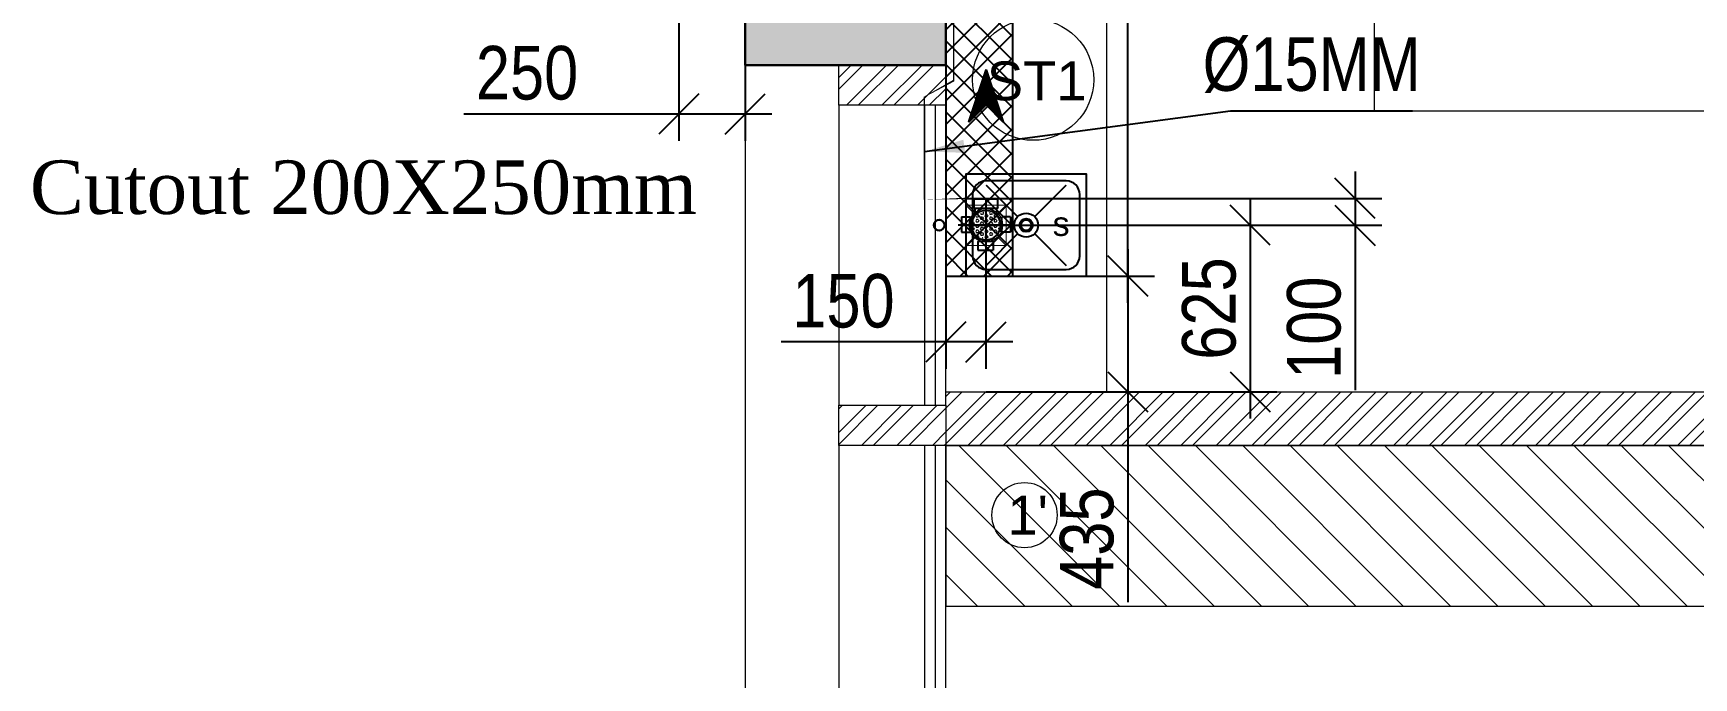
# Model space of a CAD drawing. Header units: inches. Extents: x 5899882 to 5988838, y -468923 to -96891.
# Drawn here: x 5955419 to 5961623, y -386169 to -383763 of the extents above; entities that cross this region are included whole.
import ezdxf

# ---------------------------------------------------------------- set-up
doc = ezdxf.new("R2010")
doc.units = ezdxf.units.IN
doc.header["$MEASUREMENT"] = 0
doc.linetypes.add('1', pattern=[0])
doc.layers.get('Defpoints').update_dxf_attribs({"color": 8})
for name, color, linetype in [('0- SLC ARCH LAYOUT', 7, 'Continuous'), ('0- SLC DIMENSION', 7, 'Continuous'), ('0- SLC HIDE BOX & CUTOUT', 6, 'Continuous'), ('0-SLC-40 MM Waste water pipe', 3, 'Continuous'), ('0-SLC-75MM WASTE PIPE', 6, 'Continuous'), ('0-SLC-DOMESTIC LINE', 5, 'DOMESTIC_LINE'), ('0-SLC-Multi nahani trap', 6, 'Continuous'), ('0-SLC-Raised portion', 1, 'Continuous'), ('0-SLC-Toilet fixture', 5, 'Continuous')]:
    doc.layers.add(name, color=color, linetype=linetype)
for name, color, linetype, lineweight in [('0-SLC-100 mm Multi nahani trap jali', 253, 'Continuous', 13), ('ARCL-HATCH-B', 8, 'Continuous', 5), ('ARLC-COL', 8, 'Continuous', 30), ('ARLC-DOOR-W', 8, 'Continuous', 5), ('ARLC-ELE0', 8, 'Continuous', 9), ('ARLC-EXIS.FURN', 8, 'Continuous', 9), ('ARLC-FUR (NOMN)', 8, 'Continuous', 9), ('ARLC-FURN', 8, 'Continuous', 9), ('ARLC-HATCH-C', 8, 'Continuous', 5), ('ARLC-SINK', 8, 'Continuous', 9), ('ARLC-WALL', 8, 'Continuous', 15)]:
    doc.layers.add(name, color=color, linetype=linetype, lineweight=lineweight)
doc.styles.add('ARIAL', font='tahoma.ttf')
doc.styles.get("Standard").update_dxf_attribs({"font": 'arial.ttf'})
doc.styles.add('swis cn bt', font='swissc.ttf')
doc.linetypes.add('DOMESTIC_LINE', pattern='A,0.5,-0.2,["DWS",ARIAL,S=0.1,R=0,X=-0.1,Y=-0.05],-0.25', length=0.95)
doc.dimstyles.new('SLC', dxfattribs={"dimtxt": 200, "dimasz": 150, "dimexe": 100, "dimexo": 0, "dimgap": 50, "dimtad": 1, "dimdec": 0, "dimrnd": 5, "dimzin": 1, "dimdsep": 46, "dimtxsty": 'swis cn bt', "dimblk": 'OBLIQUE', "dimcen": 60, "dimdle": 100, "dimclrd": 256, "dimclre": 256, "dimclrt": 256, "dimazin": 0, "dimtfac": 1, "dimtdec": 0, "dimtofl": 0, "dimtmove": 0, "dimatfit": 3, "dimfxl": 0.18, "dimtolj": 1, "dimtzin": 0, "dimarcsym": 0})
pattern_1 = [(45, (-5568073.500000953, 103534.9999999981), (-66.29126073623883, 66.29126073623884), []), (45, (-5568029.305827203, 103534.9999999981), (-66.29126073623883, 66.29126073623884), [])]

# ---------------------------------------------------------------- blocks, each defined once
blk = doc.blocks.new('ARR')
h = blk.add_hatch()
h.set_pattern_fill('ANSI31', color=256)
h.set_pattern_definition([(45, (0, 0), (-0.0883883476483184, 0.0883883476483185), [])])
h.paths.add_polyline_path([(-80.03261935524642, 80.0358221924107), (0.0016014184802629, 0.0016014183929638), (-80.0326193552464, -80.03261935562475), (162.2710313311199, 0.0016014183929638)])
at = {"color": 7, "lineweight": 30}
blk.add_lwpolyline([(-80.03261935524642, -80.03261935562475), (0.0016014184802771, 0.0016014183929656), (-80.03261935524642, 80.0358221924107), (162.2710313311199, 0.0016014183929656), (-80.03261935524642, -80.03261935562475)], dxfattribs=at)
blk = doc.blocks.new('FD COVER')
at = {"layer": '0-SLC-100 mm Multi nahani trap jali'}
h = blk.add_hatch(color=1, dxfattribs=at)
h.paths.add_polyline_path([(52.42478098189464, 6.050435e-10, 1.000000078138127), (-52.42478098084241, 6.050435e-10, 1.000000078138127)])
h.paths.add_polyline_path([(-49.71315437835783, 6.050435e-10, -1), (49.71315437941008, 6.050435e-10, -1)], flags=16)
h = blk.add_hatch(dxfattribs=at)
h.set_pattern_fill('HEX', color=1, scale=45.19377670807633, style=0)
h.set_pattern_definition([(0, (-4759.383808100866, 4380.385599033102), (0, 9.784739682974397), [5.649222088509541, -11.29844417701908]), (120, (-4759.383808100866, 4380.385599033102), (-8.473833134873521, -4.892369841487196), [5.649222088509535, -11.29844417701907]), (59.99999999999999, (-4753.734586012357, 4380.385599033102), (-8.473833134873521, 4.892369841487199), [5.649222088509541, -11.29844417701908])])
h.paths.add_polyline_path([(-49.71315437888396, 0, 1), (49.71315437888396, 0, 1)])
at = {"layer": '0-SLC-100 mm Multi nahani trap jali', "color": 1, "ltscale": 3}
for p, q in [((-75, 75), (-44.19417382415895, 44.19417382415949)), ((75, 75), (44.19417382415923, 44.19417382415923)), ((-44.19417382415922, -44.19417382415922), (-75, -75)), ((44.19417382415949, -44.19417382415895), (75, -75))]:
    blk.add_line(p, q, dxfattribs=at)
at = {"layer": '0-SLC-100 mm Multi nahani trap jali', "color": 1, "ltscale": 3, "const_width": 3.75}
blk.add_lwpolyline([(-75, -75), (75, -75), (75, 75), (-75, 75)], close=True, dxfattribs=at)
at = {"layer": '0-SLC-100 mm Multi nahani trap jali', "color": 1, "ltscale": 3}
blk.add_circle((0, 0), 62.5, dxfattribs=at)
blk = doc.blocks.new('A$C52224D05')
at = {"layer": '0-SLC-Multi nahani trap', "linetype": 'Continuous'}
h = blk.add_hatch(color=256, dxfattribs=at)
h.paths.add_polyline_path([(58.08742602542043, 9.313226e-10, 1.000000078138127), (-57.91257397457957, 9.313226e-10, 1.000000078138127)])
h.paths.add_polyline_path([(-54.91257397457957, 9.313226e-10, -1), (55.08742602542042, 9.313226e-10, -1)], flags=16)
for p, q in [((-25.91600441420451, 91.37098850309849), (-25.91600441420451, 77.78655081707984)), ((31.06073977099732, 91.37098850309849), (-25.91600441420451, 91.37098850309849)), ((-25.91600441420451, 77.78655081707984), (-25.91600441420451, 60.20819780742749)), ((0, 103.7312996429391), (0, -103.7312996429391)), ((31.06073977099732, 91.37098850309849), (31.06073977099732, 77.78655081707984)), ((31.06073977099732, 77.78655081707984), (31.06073977099732, 60.20819780742749)), ((-96.31505834776907, 0), (95.2203417411074, 0)), ((-78.16838792851195, 26.74418604793027), (-93.74269066937269, 26.74418604793027)), ((-93.74269066937269, -30.23255813727156), (-93.74269066937269, 26.74418604793027)), ((-62.57989996718243, 26.74418604793027), (-78.16838792851195, 26.74418604793027)), ((-60.2543185763061, -27.9069767431356), (-60.2543185763061, 24.41860465379432)), ((-60.2543185763061, 23.2558139548637), (-50.5343807558529, 23.2558139548637)), ((28.73515838012099, 57.88261641003192), (-23.59042301634326, 57.88261641003192)), ((-22.42763231787831, 57.88261641003192), (-22.42763231787831, 50.1803960511461)), ((27.57236768119037, 57.88261641003192), (27.57236768119037, 47.64008797379211)), ((41.11180901946499, 41.00000000046565), (62.99270941969007, 41.00000000046565)), ((62.99270941969007, -41.49999999767167), (62.99270941969007, 41.50000000093132)), ((65.49270941643043, 44.00000000046566), (73.99270941829309, 44.00000000046566)), ((73.99270941829309, 44.00000000046566), (97.79270941950381, 44.00000000046566)), ((97.79270941950381, -44), (97.79270941950381, 44.00000000046566)), ((-78.16838792851195, -30.23255813727156), (-93.74269066937269, -30.23255813727156)), ((-62.57989996718243, -30.23255813727156), (-77.72195845888926, -30.23255813727156)), ((-60.2543185763061, -26.74418604420498), (-50.5343807558529, -26.74418604420498)), ((-25.91600441420451, -77.78655081707984), (-25.91600441420451, -60.20819780742749)), ((28.73515838012099, -57.88261641003192), (-23.59042301634326, -57.88261641003192)), ((-22.42763231787831, -57.88261641003192), (-22.42763231787831, -50.18039605068043)), ((27.57236768119037, -57.88261641003192), (27.57236768119037, -47.64008797379211)), ((31.06073977099732, -77.78655081707984), (31.06073977099732, -60.20819780742749)), ((41.11180901946499, -41.00000000046565), (62.99270941969007, -41.00000000046565)), ((65.49270941643043, -44), (73.99270941829309, -44)), ((73.99270941829309, -44), (97.79270941950381, -44)), ((-25.91600441420451, -91.37098850309849), (-25.91600441420451, -77.78655081707984)), ((31.06073977099732, -91.37098850309849), (-25.91600441420451, -91.37098850309849)), ((31.06073977099732, -91.37098850309849), (31.06073977099732, -77.78655081707984))]:
    blk.add_line(p, q, dxfattribs=at)
blk.add_circle((0.0874260249547661, 0), 55, dxfattribs=at)
for centre, radius, start, end in [((-62.57989996718243, 24.41860465379432), 2.325581395348836, 0, 90), ((-23.59042301634326, 60.20819780742749), 2.325581395348836, 180, 270), ((28.73515838012099, 60.20819780742749), 2.325581395348836, 270, 0), ((65.49270941643043, 41.50000000093132), 2.5, 90, 180), ((-62.57989996718243, -27.9069767431356), 2.325581395348836, 270, 0), ((-23.59042301634326, -60.20819780742749), 2.325581395348836, 90, 180), ((28.73515838012099, -60.20819780742749), 2.325581395348836, 0, 90), ((65.49270941643043, -41.49999999767167), 2.5, 180, 270)]:
    blk.add_arc(centre, radius, start, end, dxfattribs=at)
blk = doc.blocks.new('DJK')
for p, q in [((5608908.5, -121232.5000000001), (5609026.680194846, -121350.6801948465)), ((5609090.319805154, -121350.6801948463), (5609208.5, -121232.4999999998)), ((5608908.5, -121532.5), (5609026.680194846, -121414.3198051535)), ((5609090.319805154, -121414.3198051535), (5609208.5, -121532.4999999999))]:
    blk.add_line(p, q)
for radius in [45, 25]:
    blk.add_circle((5609058.5, -121382.5000000001), radius)
at = {"layer": 'ARLC-SINK'}
for p, q in [((5608908.499999859, -121232.4999998838), (5609026.680194706, -121350.6801947302)), ((5609090.319805013, -121350.6801947302), (5609208.499999859, -121232.4999998838)), ((5608908.499999859, -121532.4999998847), (5609026.680194706, -121414.3198050374)), ((5609090.319805013, -121414.3198050374), (5609208.499999859, -121532.4999998847))]:
    blk.add_line(p, q, dxfattribs=at)
blk.add_lwpolyline([(5608833.499999859, -121572.4999998838), (5609283.499999859, -121572.4999998838), (5609283.499999859, -121192.4999998838), (5608833.499999859, -121192.4999998838)], close=True, dxfattribs=at)
blk.add_lwpolyline([(5608908.499999857, -121547.4999998838), (5609208.499999858, -121547.4999998838, 0.4142135623730948), (5609258.499999857, -121497.4999998838), (5609258.499999857, -121267.4999998838, 0.4142135623730948), (5609208.499999858, -121217.4999998838), (5608908.499999856, -121217.4999998838, 0.4142135623730948), (5608858.499999857, -121267.4999998838), (5608858.499999857, -121497.4999998838, 0.414213562373095)], format="xyb", close=True, dxfattribs=at)
for radius in [45, 25]:
    blk.add_circle((5609058.499999859, -121382.4999998838), radius, dxfattribs=at)
blk.add_text('s', height=90, dxfattribs=at).set_placement((5609157.751313711, -121422.577057063))
blk = doc.blocks.new('A$C250334D4')
at = {"layer": 'ARCL-HATCH-B'}
h = blk.add_hatch(dxfattribs=at)
h.set_pattern_fill('ANSI32', color=256, scale=250)
h.set_pattern_definition(pattern_1)
h.paths.add_polyline_path([(13644.99999904633, -26775), (13244.99999904633, -26775), (13244.99999904633, -26925), (13644.99999904633, -26925)])
h = blk.add_hatch(dxfattribs=at)
h.set_pattern_fill('ANSI32', color=256, scale=250)
h.set_pattern_definition(pattern_1)
h.paths.add_polyline_path([(17494.99999904633, -27994.99999999814), (13644.99999904633, -27994.99999999814), (13644.99999904633, -28045), (13644.99999904633, -28195), (17494.99999904633, -28195)])
h = blk.add_hatch(dxfattribs=at)
h.set_pattern_fill('ANSI32', color=256, scale=250)
h.set_pattern_definition(pattern_1)
h.paths.add_polyline_path([(13644.99999904633, -28045), (13564.99999904633, -28045), (13244.99999904633, -28045), (13244.99999904633, -28195), (13644.99999904633, -28195)])
at = {"layer": 'ARLC-HATCH-C', "ltscale": 0.1}
blk.add_hatch(color=256, dxfattribs=at).paths.add_polyline_path([(12894.99999904633, -26025), (12894.99999904633, -26775), (13644.99999904633, -26775), (13644.99999904633, -26025)])
at = {"layer": 'ARLC-HATCH-C'}
h = blk.add_hatch(dxfattribs=at)
h.set_pattern_fill('ANSI31', color=256, scale=1000, angle=90, style=0)
h.set_pattern_definition([(135, (-5568073.500000953, 103534.9999999981), (-88.38834764831844, -88.38834764831843), [])])
h.paths.add_polyline_path([(13644.99999904633, -28795), (18704.99999904633, -28795), (18704.99999904633, -28195), (13644.99999904633, -28195)])
at = {"layer": 'ARLC-COL'}
blk.add_lwpolyline([(13644.99999904633, -26025), (12894.99999904633, -26025), (12894.99999904633, -26775), (13644.99999904633, -26775)], close=True, dxfattribs=at)
at = {"layer": 'ARLC-DOOR-W', "ltscale": 0.1}
for p, q in [((13604.99999904633, -26925), (13604.99999904633, -28045)), ((13604.99999904633, -28195), (13604.99999904633, -31505.00000000186))]:
    blk.add_line(p, q, dxfattribs=at)
at = {"layer": 'ARLC-DOOR-W'}
for points in [[(13644.99999904633, -26925), (13564.99999904633, -26925), (13564.99999904633, -28045), (13644.99999904633, -28045)], [(13644.99999904633, -28195), (13564.99999904633, -28195), (13564.99999904633, -31505.00000000186), (13644.99999904633, -31505.00000000186)]]:
    blk.add_lwpolyline(points, close=True, dxfattribs=at)
at = {"layer": 'ARLC-ELE0'}
for p, q in [((12894.99999904633, -26775), (12894.99999904633, -32925)), ((13244.99999904633, -26925), (13244.99999904633, -28045)), ((13244.99999904633, -28195), (13244.99999904633, -31504.99999954924))]:
    blk.add_line(p, q, dxfattribs=at)
at = {"layer": 'ARLC-EXIS.FURN'}
blk.add_lwpolyline([(13644.99999904633, -28795), (18704.99999904633, -28795), (18704.99999904633, -28195), (13644.99999904633, -28195)], close=True, dxfattribs=at)
at = {"layer": 'ARLC-FUR (NOMN)'}
for centre, radius in [((13971.03981145844, -26829.44810557189), 226.2232873821631), ((13938.99999904633, -28455.18755328114), 121.8124338106163)]:
    blk.add_circle(centre, radius, dxfattribs=at)
at = {"layer": 'ARLC-FURN'}
for p, q in [((14244.99999904633, -23025.00000000093), (14244.99999904633, -27994.99999999814)), ((15244.99998359755, -26344.99999999814), (15244.99998359755, -26944.99999999814)), ((15244.99998359755, -26944.99999999814), (20145.00002106465, -26944.99999542063))]:
    blk.add_line(p, q, dxfattribs=at)
at = {"layer": 'ARLC-WALL', "ltscale": 0.1}
for p, q in [((13644.99999904633, -27994.99999999814), (17494.99999904633, -27994.99999999814)), ((13644.99999904633, -28195), (17494.99999904633, -28194.99999998324))]:
    blk.add_line(p, q, dxfattribs=at)
at = {"layer": 'ARLC-WALL'}
for points in [[(13244.99999904633, -26775), (13644.99999904633, -26775), (13644.99999904633, -26925), (13244.99999904633, -26925)], [(13244.99999904633, -28045), (13644.99999904633, -28045), (13644.99999904633, -28195), (13244.99999904633, -28195)]]:
    blk.add_lwpolyline(points, close=True, dxfattribs=at)
at = {"layer": 'ARLC-SINK'}
blk.add_blockref('DJK', (-5595113.500000954, 94009.99999999814), dxfattribs=at)
at = {"layer": 'ARLC-FUR (NOMN)'}
for s, p in [('ST1', (13798.15908757132, -26906.40243755862)), ("1'", (13874.7920318963, -28528.03838290786))]:
    blk.add_text(s, height=145.3833212926984, dxfattribs=at).set_placement(p)
blk = doc.blocks.new('sink22')
at = {"color": 0}
for p, q in [((-149.9999998593703, 149.9999998837011), (-31.81980501301587, 31.81980503734667)), ((-150, 150), (-31.81980515364558, 31.81980515364558)), ((31.81980529427528, 31.81980503746308), (150.0000001406297, 149.9999998840503)), ((31.81980515364558, 31.81980515364558), (150, 150)), ((-149.9999998593703, -150.0000001161243), (-31.81980501301587, -31.81980526965344)), ((-150, -150.0000000009313), (-31.81980515364558, -31.81980515364558)), ((31.81980529427528, -31.81980526971165), (150.0000001406297, -150.0000001160661)), ((31.81980515364558, -31.81980515364558), (150, -150.0000000009313))]:
    blk.add_line(p, q, dxfattribs=at)
blk.add_lwpolyline([(-225, -190), (225, -190), (225, 190), (-225, 190)], close=True, dxfattribs=at)
blk.add_lwpolyline([(-150.000000002794, -165), (149.9999999981374, -165, 0.4142135623730948), (199.999999997206, -115), (199.999999997206, 115, 0.4142135623730948), (149.9999999981374, 165), (-150.0000000037253, 165, 0.4142135623730948), (-200.000000002794, 115), (-200.000000002794, -115, 0.414213562373095)], format="xyb", close=True, dxfattribs=at)
for centre, radius in [((1.406297087669373e-07, -1.162406988441944e-07), 45), ((0, 0), 45), ((1.406297087669373e-07, -1.162406988441944e-07), 25), ((0, 0), 25)]:
    blk.add_circle(centre, radius, dxfattribs=at)
blk = doc.blocks.new('_OBLIQUE')
at = {"color": 0, "linetype": 'ByBlock'}
blk.add_line((-0.5, -0.5), (0.5, 0.5), dxfattribs=at)
blk = doc.blocks.new('*D227')
at = {"layer": '0- SLC DIMENSION', "lineweight": -2, "transparency": 16777216}
for p, q in [((5959508.684041469, -384769.4092888138), (5959508.684041469, -380351.9092888148)), ((5959078.868082939, -380451.9092888148), (5959608.684041469, -380451.9092888148)), ((5959078.868082939, -384669.4092888138), (5959608.684041469, -384669.4092888138))]:
    blk.add_line(p, q, dxfattribs=at)
at = {"layer": 'Defpoints', "color": 0, "transparency": 16777216}
for p in [(5959078.868082939, -380451.9092888148), (5959508.684041469, -380451.9092888148), (5959078.868082939, -384669.4092888138)]:
    blk.add_point(p, dxfattribs=at)
at = {"layer": '0- SLC DIMENSION', "lineweight": -2, "transparency": 16777216, "xscale": 150, "yscale": 150, "zscale": 150}
for p, rotation in [((5959508.684041469, -380451.9092888148), 90), ((5959508.684041469, -384669.4092888138), 270)]:
    blk.add_blockref('_OBLIQUE', p, dxfattribs=dict(at, rotation=rotation))
at = {"layer": '0- SLC DIMENSION', "transparency": 16777216, "insert": (5959355.891833677, -382560.6592888133), "char_height": 200, "attachment_point": 5, "rotation": 90, "style": 'swis cn bt'}
blk.add_mtext('\\A1;4215', dxfattribs=at)
blk = doc.blocks.new('*D229')
at = {"layer": '0- SLC DIMENSION', "lineweight": -2, "transparency": 16777216}
for p, q in [((5958828.866172347, -384479.7105617136), (5958828.866172347, -385015.5)), ((5958978.566114888, -384479.7105617136), (5958978.566114888, -385015.5)), ((5958828.866172347, -384915.5), (5958213.671367153, -384915.5)), ((5959078.566114888, -384915.5), (5958828.866172347, -384915.5))]:
    blk.add_line(p, q, dxfattribs=at)
at = {"layer": 'Defpoints', "color": 0, "transparency": 16777216}
for p in [(5958828.866172347, -384479.7105617136), (5958978.566114888, -384479.7105617136), (5958828.866172347, -384915.5)]:
    blk.add_point(p, dxfattribs=at)
at = {"layer": '0- SLC DIMENSION', "lineweight": -2, "transparency": 16777216, "xscale": 150, "yscale": 150, "zscale": 150, "rotation": 180}
blk.add_blockref('_OBLIQUE', (5958828.866172347, -384915.5), dxfattribs=at)
at = {"layer": '0- SLC DIMENSION', "lineweight": -2, "transparency": 16777216, "xscale": 150, "yscale": 150, "zscale": 150}
blk.add_blockref('_OBLIQUE', (5958978.566114888, -384915.5), dxfattribs=at)
at = {"layer": '0- SLC DIMENSION', "transparency": 16777216, "insert": (5958446.268769749, -384762.8376623376), "char_height": 200, "attachment_point": 5, "style": 'swis cn bt'}
blk.add_mtext('\\A1;150', dxfattribs=at)
blk = doc.blocks.new('*D230')
at = {"layer": '0- SLC DIMENSION', "lineweight": -2, "transparency": 16777216}
for p, q in [((5959965.5, -384379.3219016762), (5959965.5, -385201.9092889281)), ((5958978.865664045, -384479.3219016762), (5960065.5, -384479.3219016762)), ((5958978.865664045, -385101.9092889281), (5960065.5, -385101.9092889281))]:
    blk.add_line(p, q, dxfattribs=at)
at = {"layer": 'Defpoints', "color": 0, "transparency": 16777216}
for p in [(5958978.865664045, -384479.3219016762), (5958978.865664045, -385101.9092889281), (5959965.5, -385101.9092889281)]:
    blk.add_point(p, dxfattribs=at)
at = {"layer": '0- SLC DIMENSION', "lineweight": -2, "transparency": 16777216, "xscale": 150, "yscale": 150, "zscale": 150}
for p, rotation in [((5959965.5, -384479.3219016762), 90), ((5959965.5, -385101.9092889281), 270)]:
    blk.add_blockref('_OBLIQUE', p, dxfattribs=dict(at, rotation=rotation))
at = {"layer": '0- SLC DIMENSION', "transparency": 16777216, "insert": (5959812.707792208, -384790.6155953012), "char_height": 200, "attachment_point": 5, "rotation": 90, "style": 'swis cn bt'}
blk.add_mtext('\\A1;625', dxfattribs=at)
blk = doc.blocks.new('*D231')
at = {"layer": '0- SLC DIMENSION', "lineweight": -2, "transparency": 16777216}
for p, q in [((5959508.684041469, -384569.4092888157), (5959508.684041469, -385101.9092889281)), ((5959078.868082939, -384669.4092888157), (5959608.684041469, -384669.4092888157)), ((5959078.868082939, -385101.9092889281), (5959608.684041469, -385101.9092889281)), ((5959508.684041469, -385101.9092889281), (5959508.684041469, -385887.5324675316))]:
    blk.add_line(p, q, dxfattribs=at)
at = {"layer": 'Defpoints', "color": 0, "transparency": 16777216}
for p in [(5959078.868082939, -384669.4092888157), (5959078.868082939, -385101.9092889281), (5959508.684041469, -385101.9092889281)]:
    blk.add_point(p, dxfattribs=at)
at = {"layer": '0- SLC DIMENSION', "lineweight": -2, "transparency": 16777216, "xscale": 150, "yscale": 150, "zscale": 150}
for p, rotation in [((5959508.684041469, -384669.4092888157), 90), ((5959508.684041469, -385101.9092889281), 270)]:
    blk.add_blockref('_OBLIQUE', p, dxfattribs=dict(at, rotation=rotation))
at = {"layer": '0- SLC DIMENSION', "transparency": 16777216, "insert": (5959356.151573936, -385649.9999999981), "char_height": 200, "attachment_point": 5, "rotation": 90, "style": 'swis cn bt'}
blk.add_mtext('\\A1;435', dxfattribs=at)
blk = doc.blocks.new('*D382')
at = {"layer": '0- SLC DIMENSION', "lineweight": -2, "transparency": 16777216}
for p, q in [((5957831.076698663, -382805.4092889241), (5957831.076698663, -384164.3370160418)), ((5958078.866172349, -382805.4092889241), (5958078.866172349, -384164.3370160418)), ((5957831.076698663, -384064.3370160418), (5957027.766233766, -384064.3370160418)), ((5958178.866172349, -384064.3370160418), (5957831.076698663, -384064.3370160418))]:
    blk.add_line(p, q, dxfattribs=at)
at = {"layer": 'Defpoints', "color": 0, "transparency": 16777216}
for p in [(5957831.076698663, -382805.4092889241), (5958078.866172349, -382805.4092889241), (5957831.076698663, -384064.3370160418)]:
    blk.add_point(p, dxfattribs=at)
at = {"layer": '0- SLC DIMENSION', "lineweight": -2, "transparency": 16777216, "xscale": 150, "yscale": 150, "zscale": 150, "rotation": 180}
blk.add_blockref('_OBLIQUE', (5957831.076698663, -384064.3370160418), dxfattribs=at)
at = {"layer": '0- SLC DIMENSION', "lineweight": -2, "transparency": 16777216, "xscale": 150, "yscale": 150, "zscale": 150}
blk.add_blockref('_OBLIQUE', (5958078.866172349, -384064.3370160418), dxfattribs=at)
at = {"layer": '0- SLC DIMENSION', "transparency": 16777216, "insert": (5957264, -383911.5448082496), "char_height": 200, "attachment_point": 5, "style": 'swis cn bt'}
blk.add_mtext('\\A1;250', dxfattribs=at)
blk = doc.blocks.new('*D634')
at = {"layer": '0- SLC DIMENSION', "lineweight": -2, "transparency": 16777216}
for p, q in [((5960357.5, -384279.4093277012), (5960357.5, -384479.7105617136)), ((5958903.866172207, -384379.4093277012), (5960457.5, -384379.4093277012)), ((5958903.566114888, -384479.7105617136), (5960457.5, -384479.7105617136)), ((5960357.5, -384479.7105617136), (5960357.5, -385094.9053669084))]:
    blk.add_line(p, q, dxfattribs=at)
at = {"layer": 'Defpoints', "color": 0, "transparency": 16777216}
for p in [(5958903.866172207, -384379.4093277012), (5958903.566114888, -384479.7105617136), (5960357.5, -384479.7105617136)]:
    blk.add_point(p, dxfattribs=at)
at = {"layer": '0- SLC DIMENSION', "lineweight": -2, "transparency": 16777216, "xscale": 150, "yscale": 150, "zscale": 150}
for p, rotation in [((5960357.5, -384379.4093277012), 90), ((5960357.5, -384479.7105617136), 270)]:
    blk.add_blockref('_OBLIQUE', p, dxfattribs=dict(at, rotation=rotation))
at = {"layer": '0- SLC DIMENSION', "transparency": 16777216, "insert": (5960204.837662337, -384862.3079643101), "char_height": 200, "attachment_point": 5, "rotation": 90, "style": 'swis cn bt'}
blk.add_mtext('\\A1;100', dxfattribs=at)

msp = doc.modelspace()

# ---------------------------------------------------------------- block references
at = {"layer": '0- SLC ARCH LAYOUT'}
msp.add_blockref('A$C250334D4', (5945183.866173301, -357106.90928893), dxfattribs=at)

# ---------------------------------------------------------------- next in the draw order: hatches: boundary and pattern name
at = {"layer": '0-SLC-Raised portion'}
h = msp.add_hatch(dxfattribs=at)
h.set_pattern_fill('ANSI37', color=256, scale=500, angle=360)
h.set_pattern_definition([(44.99999999999994, (5353259.684016074, 2394805.256277964), (-44.19417382415921, 44.19417382415923), []), (134.9999999999999, (5353259.684016074, 2394805.256277964), (-44.19417382415923, -44.19417382415921), [])])
h.paths.add_polyline_path([(5959078.868082939, -384669.4092888138), (5959078.868082939, -380451.9092888148), (5958828.866172347, -380451.9092888166), (5958828.866172347, -384669.4092888157)])

# ---------------------------------------------------------------- next in the draw order: linework, layer by layer
at = {"layer": '0-SLC-40 MM Waste water pipe', "lineweight": 30}
for centre in [(5958803.866172348, -384479.4092889318), (5959128.866172347, -384479.4092889318)]:
    msp.add_circle(centre, 19.9999999994761, dxfattribs=at)
at = {"layer": '0-SLC-DOMESTIC LINE', "color": 5, "linetype": '1', "const_width": 5}
msp.add_lwpolyline([(5958748.866172348, -382981.9092889259), (5958858.5, -382981.9092889259), (5958858.5, -383939.5), (5958748.866172347, -383939.5000000001), (5958748.866172344, -384379.4092823708), (5958903.866172207, -384379.4093277012)], dxfattribs=at)
at = {"layer": '0-SLC-Raised portion'}
msp.add_lwpolyline([(5959078.868082939, -384669.4092888138), (5959078.868082939, -380451.9092888148), (5958828.866172347, -380451.9092888166), (5958828.866172347, -384669.4092888157)], close=True, dxfattribs=at)

# ---------------------------------------------------------------- next in the draw order: block references
at = {"layer": '0-SLC-100 mm Multi nahani trap jali', "lineweight": -3, "rotation": 180}
msp.add_blockref('FD COVER', (5958978.566114888, -384479.7105617136), dxfattribs=at)
at = {"layer": '0-SLC-75MM WASTE PIPE', "color": 8, "xscale": 0.8, "yscale": 0.8, "zscale": 0.8, "rotation": 90}
msp.add_blockref('ARR', (5958978.865816671, -384029.3012977556), dxfattribs=at)
at = {"layer": '0-SLC-Multi nahani trap', "linetype": 'Continuous', "extrusion": (0, 0, -1), "zscale": -1, "rotation": 90}
msp.add_blockref('A$C52224D05', (-5958978.865664045, -384479.4093277012), dxfattribs=at)
at = {"layer": '0-SLC-Toilet fixture', "color": 140}
msp.add_blockref('sink22', (5959128.866172207, -384479.4092888157), dxfattribs=at)

# ---------------------------------------------------------------- next in the draw order: texts
at = {"layer": '0- SLC HIDE BOX & CUTOUT', "insert": (5957898.825997184, -384237.5665546035, -6.04786e-08), "char_height": 200, "width": 2675.325997184411, "attachment_point": 3, "style": 'ARIAL'}
msp.add_mtext('{\\fTimes New Roman|b0|i0|c0|p18;Cutout 200X250mm}', dxfattribs=at)
at = {"layer": '0-SLC-DOMESTIC LINE', "linetype": '1', "insert": (5960603.141437347, -383777.8045620224), "char_height": 200, "width": 687.5945739665035, "attachment_point": 3}
msp.add_mtext('{\\fSwis721 Cn BT|b0|i0|c0|p34;%%C15MM}', dxfattribs=at)

# ---------------------------------------------------------------- next in the draw order: dimensions: what is measured, and where the dimension line sits
at = {"layer": '0- SLC DIMENSION', "color": 1}
for base, p1, p2, picture, middle in [((5959508.684041469, -380451.9092888148), (5959078.868082939, -384669.4092888138), (5959078.868082939, -380451.9092888148), '*D227', (5959355.891833677, -382560.6592888133)), ((5960357.5, -384479.7105617136), (5958903.866172207, -384379.4093277012), (5958903.566114888, -384479.7105617136), '*D634', (5960204.837662337, -384862.3079643101)), ((5959965.5, -385101.9092889281), (5958978.865664045, -384479.3219016762), (5958978.865664045, -385101.9092889281), '*D230', (5959812.707792208, -384790.6155953012))]:
    dim = msp.add_linear_dim(base=base, p1=p1, p2=p2, angle=90, dimstyle='SLC', dxfattribs=at)
    dim.commit()
    dim.dimension.update_dxf_attribs({"geometry": picture, "text_midpoint": middle})
dim = msp.add_linear_dim(base=(5957831.076698663, -384064.3370160418), p1=(5958078.866172349, -382805.4092889241), p2=(5957831.076698663, -382805.4092889241), dimstyle='SLC', dxfattribs=at)
dim.commit()
dim.dimension.update_dxf_attribs({"geometry": '*D382', "text_midpoint": (5957264, -384064.3370160418), "dimtype": 160})
dim = msp.add_linear_dim(base=(5958828.866172347, -384915.5), p1=(5958978.566114888, -384479.7105617136), p2=(5958828.866172347, -384479.7105617136), dimstyle='SLC', dxfattribs=at)
dim.commit()
dim.dimension.update_dxf_attribs({"geometry": '*D229', "text_midpoint": (5958446.268769749, -384762.8376623376)})
dim = msp.add_linear_dim(base=(5959508.684041469, -385101.9092889281), p1=(5959078.868082939, -384669.4092888157), p2=(5959078.868082939, -385101.9092889281), angle=90, dimstyle='SLC', dxfattribs=at)
dim.commit()
dim.dimension.update_dxf_attribs({"geometry": '*D231', "text_midpoint": (5959508.684041469, -385649.9999999981), "dimtype": 160})

# ---------------------------------------------------------------- next in the draw order: leaders
at = {"layer": '0-SLC-DOMESTIC LINE', "linetype": '1'}
msp.add_leader([(5958748.866172347, -384204.5), (5959892.766689457, -384051.9092889281), (5960571.732329246, -384051.9092889281)], dimstyle='SLC', override={"dimgap": 50, "dimtad": 0, "dimfxlon": 1}, dxfattribs=at)

doc.saveas('drawing.dxf')
